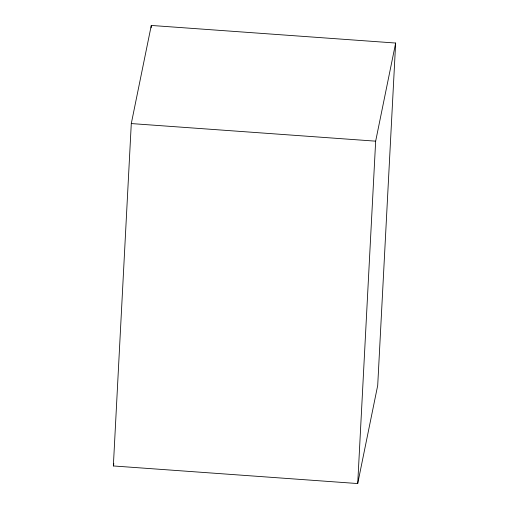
<?xml version="1.0" encoding="UTF-8"?>
<svg xmlns="http://www.w3.org/2000/svg" width="509" height="509" viewBox="0 0 509 509"><rect width="100%" height="100%" fill="white"/><g stroke="black" fill="none" stroke-linecap="round" stroke-linejoin="round"><path stroke-width="0.76" d="M113.348 465.958L131.29 123.572L151.288 25.45L395.652 43.042L377.71 385.428L357.712 483.55L113.348 465.958L113.819 463.623M151.16 27.83L151.288 25.45M357.712 483.55L375.661 141.165L395.652 43.042M131.29 123.572L375.661 141.165"/></g></svg>
